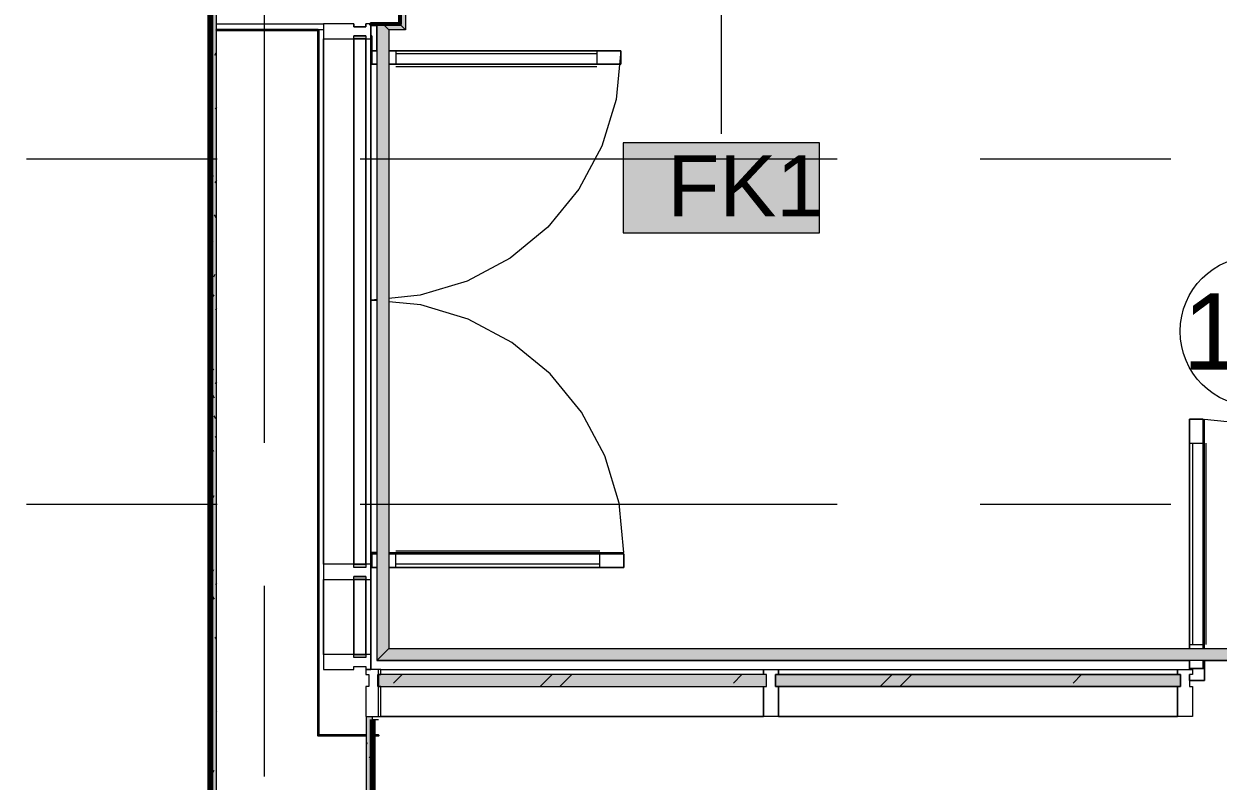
# Model space of a CAD drawing. Header units: millimetres. Extents: x -3817 to 677485, y -22715 to 103890.
# Drawn here: x 110152 to 114129, y 17990 to 20511 of the extents above; entities that cross this region are included whole.
import ezdxf

# ---------------------------------------------------------------- set-up
doc = ezdxf.new("R2010")
doc.units = ezdxf.units.MM
doc.layers.add('PDF _Геометрия', color=7, linetype='Continuous', true_color=0x1d1d1d)
doc.layers.add('PDF _Сплошная заливка', color=7, linetype='Continuous', true_color=0xffffff)
doc.layers.add('PDF _Текст', color=7, linetype='Continuous')
doc.styles.add('PDF GOST-Common', font='arial.ttf')

msp = doc.modelspace()

# ---------------------------------------------------------------- hatches: boundary and pattern name
at = {"layer": 'PDF _Сплошная заливка', "transparency": 33554559}
for points in [[(110773.6, 15891.3), (110793.6, 15891.3), (110793.6, 21081.3), (110773.6, 21081.3), (110773.6, 16746.6)], [(112625.6, 18304.3), (112625.6, 18344.3), (111333.6, 18344.3), (111333.6, 18304.3), (111386.4, 18304.3)]]:
    msp.add_hatch(color=256, dxfattribs=at).paths.add_polyline_path(points)
at = {"layer": 'PDF _Сплошная заливка', "true_color": 0x8000ff, "transparency": 33554559}
for points in [[(111327.6, 18391.3), (111367.6, 18431.3), (111367.6, 20491.3), (111348.6, 20510.3), (111327.6, 20510.3), (111327.6, 18573.5)], [(111423.6, 20491.3), (111403.6, 20510.3), (111348.6, 20510.3), (111367.6, 20491.3), (111404.6, 20491.3)], [(115814, 18391.3), (115774, 18431.3), (111367.6, 18431.3), (111327.6, 18391.3), (115378.3, 18391.3)]]:
    msp.add_hatch(color=190, dxfattribs=at).paths.add_polyline_path(points)
at = {"layer": 'PDF _Сплошная заливка', "transparency": 33554559}
h = msp.add_hatch(color=256, dxfattribs=at)
h.paths.add_polyline_path([(111250.6, 18701.3), (111290.6, 18701.3), (111290.6, 18711.4), (111250.6, 18711.4)], flags=0)
h.paths.add_polyline_path([(111286.3, 20461.3), (111290.6, 20461.3), (111290.6, 20471.3), (111250.6, 20471.3), (111250.6, 20461.3), (111275.6, 20461.3)], flags=0)
h = msp.add_hatch(color=256, dxfattribs=at)
h.paths.add_polyline_path([(111250.6, 18401.3), (111290.6, 18401.3), (111290.6, 18411.3), (111250.6, 18411.3)], flags=0)
h.paths.add_polyline_path([(111290.6, 18661.3), (111290.6, 18671.3), (111250.6, 18671.3), (111250.6, 18661.3), (111275.6, 18661.3)], flags=0)

# ---------------------------------------------------------------- linework, layer by layer
at = {"layer": 'PDF _Геометрия', "color": 253, "lineweight": 9, "true_color": 0xaaaaaa}
for points in [[(110953.6, 19116.1), (110953.6, 21439.6), (110953.6, 23939.6)], [(111307.6, 20471.3), (111310.6, 20471.3), (111310.6, 20421.3), (111307.6, 20421.3)], [(111327.6, 20421.3), (111310.6, 20421.3)], [(111367.6, 20421.3), (112140.6, 20421.3), (112124.6, 20259.4), (112077.4, 20103.7), (112000.7, 19960.2), (111897.5, 19834.5), (111771.7, 19731.2), (111628.2, 19654.5), (111472.5, 19607.3), (111367.6, 19597)], [(111390.6, 20421.3), (111390.6, 20376.3)], [(112060.6, 20411.3), (111390.6, 20411.3)], [(112060.6, 20421.3), (112060.6, 20376.3)], [(111327.6, 20376.3), (111310.6, 20376.3), (111327.6, 20376.3)], [(112060.6, 20367.3), (111390.6, 20367.3)], [(110161.4, 20061.3), (110796.4, 20061.3)], [(111272.7, 20061.3), (112860.2, 20061.3)], [(113336.4, 20061.3), (113971.4, 20061.3)], [(111327.6, 19593), (111310.6, 19591.4), (111327.6, 19589.7)], [(111367.6, 18751.3), (112150.6, 18751.3), (112134.4, 18915.2), (112086.6, 19072.8), (112009, 19218), (111904.5, 19345.3), (111777.3, 19449.8), (111632, 19527.4), (111474.5, 19575.2), (111367.6, 19585.7)], [(114084, 18431.3), (114084, 19194.3), (114246, 19178.4), (114401.7, 19131.2), (114545.1, 19054.5), (114670.9, 18951.2), (114774.1, 18825.5), (114850.8, 18682), (114898.1, 18526.3), (114907.4, 18431.3)], [(114034, 19114.4), (114079, 19114.4)], [(114044, 19114.4), (114044, 18444.3)], [(114088, 19114.4), (114088, 18444.3)], [(110161.4, 18911.3), (110796.4, 18911.3)], [(111272.7, 18911.3), (112860.2, 18911.3)], [(113336.4, 18911.3), (113971.4, 18911.3)], [(111307.6, 18751.3), (111310.6, 18751.3), (111310.6, 18701.3), (111307.6, 18701.3)], [(111327.6, 18751.3), (111310.6, 18751.3)], [(112070.6, 18755.3), (111390.6, 18755.3)], [(111390.6, 18701.3), (111390.6, 18746.3)], [(112070.6, 18701.3), (112070.6, 18746.3)], [(112070.6, 18711.4), (111390.6, 18711.4)], [(110953.6, 18004.9), (110953.6, 18639.9)], [(114034, 18444.3), (114079, 18444.3)], [(114084, 18391.3), (114084, 18364.3), (114034, 18364.3), (114034, 18361.3)], [(114079, 18391.3), (114079, 18364.3), (114079, 18391.3)], [(114034, 18324.3), (114084, 18324.3), (114084, 18364.3)]]:
    msp.add_lwpolyline(points, dxfattribs=at)
at = {"layer": 'PDF _Геометрия', "color": 9, "lineweight": 9, "true_color": 0xc0c0c0}
for points in [[(101060.8, 21031.3), (105773.6, 21031.3), (105773.6, 15821.4), (105793.6, 15821.4), (105793.6, 21031.3), (106293.6, 21031.3), (106293.6, 15821.4), (106313.6, 15821.4), (106313.6, 21031.3), (110773.6, 21031.3), (110773.6, 15891.3), (110793.6, 15891.3), (110793.6, 21031.3), (110793.6, 21081.3), (110773.6, 21081.3), (106313.6, 21081.3), (106293.6, 21081.3), (105793.6, 21081.3), (105773.6, 21081.3), (101060.8, 21081.3)], [(110793.6, 20511.3), (111150.6, 20511.3), (111150.6, 20491.3), (111133.1, 20491.3)], [(111150.6, 20491.3), (110793.6, 20491.3)], [(111293.6, 15891.3), (111293.6, 18194.3), (111293.6, 18204.3), (111313.6, 18204.3), (111333.6, 18204.3)], [(111313.6, 18194.3), (111313.6, 15891.3), (111293.6, 15891.3)], [(111314.6, 18194.3), (111333.6, 18194.3)]]:
    msp.add_lwpolyline(points, dxfattribs=at)
at = {"layer": 'PDF _Геометрия', "color": 231, "lineweight": 70, "true_color": 0xff80c0}
msp.add_lwpolyline([(110772.6, 15911.3), (110772.6, 21031.3), (110773.6, 21031.3), (110773.6, 15911.3)], close=True, dxfattribs=at)
at = {"layer": 'PDF _Геометрия', "color": 96, "lineweight": 30, "true_color": 0x008000}
msp.add_lwpolyline([(110772.6, 20490.8), (110772.6, 21029.3)], close=True, dxfattribs=at)
at = {"layer": 'PDF _Геометрия', "color": 231, "lineweight": 53, "true_color": 0xff80c0}
msp.add_lwpolyline([(113199, 21011.3), (113200, 21011.3), (113200, 20700.3), (113199, 20700.3), (111404.6, 20700.3), (111404.6, 20510.3), (111403.6, 20510.3), (111307.6, 20510.3), (111327.6, 20510.3)], dxfattribs=at)
at = {"layer": 'PDF _Геометрия', "color": 7, "lineweight": 9}
for points in [[(111404.6, 20700.3), (111423.6, 20681.3), (111423.6, 20491.3), (111367.6, 20491.3)], [(113200, 20700.3), (113219, 20681.3), (111423.6, 20681.3), (111423.6, 20491.3)], [(112474.6, 20700.8), (112474.6, 20145)], [(111327.6, 20421.3), (111327.6, 20510.3), (111327.6, 18391.3), (114034, 18391.3)], [(111348.6, 20510.3), (111367.6, 20491.3), (111367.6, 18431.3), (114034, 18431.3)], [(111404.6, 20510.3), (111423.6, 20491.3), (111367.6, 20491.3), (111367.6, 20421.3)], [(111250.6, 18711.4), (111250.6, 20461.3), (111250.6, 18711.4), (111290.6, 18711.4), (111250.6, 18711.4), (111150.6, 18711.4), (111150.6, 20461.3), (111150.6, 18711.4), (111150.6, 18661.3), (111150.6, 18411.3), (111150.6, 18661.3), (111250.6, 18661.3), (111290.6, 18661.3), (111250.6, 18661.3)], [(111150.6, 20461.3), (111150.6, 18711.4), (111150.6, 20461.3), (111250.6, 20461.3), (111290.6, 20461.3), (111250.6, 20461.3)], [(111290.6, 20471.3), (111250.6, 20471.3)], [(111290.6, 20461.3), (111290.6, 18711.4)], [(111307.6, 20461.3), (111307.6, 18711.4)], [(111327.6, 20376.3), (111327.6, 18746.3)], [(111367.6, 20376.3), (111367.6, 18746.3)], [(111290.6, 18701.3), (111250.6, 18701.3)], [(111307.6, 18701.3), (111307.6, 18661.3), (111307.6, 18411.3), (111307.6, 18661.3), (111307.6, 18411.3), (111307.6, 18361.3)], [(111327.6, 18701.3), (111327.6, 18391.3)], [(111367.6, 18701.3), (111367.6, 18431.3)], [(111250.6, 18411.3), (111250.6, 18661.3), (111250.6, 18411.3), (111290.6, 18411.3), (111250.6, 18411.3), (111150.6, 18411.3), (111150.6, 18661.3), (111150.6, 18411.3), (111150.6, 18361.3), (111250.6, 18361.3), (111250.6, 18371.3), (111290.6, 18371.3), (111290.6, 18361.3)], [(111290.6, 18671.3), (111250.6, 18671.3)], [(111290.6, 18661.3), (111290.6, 18411.3)], [(114079, 18431.3), (115709, 18431.3)], [(111290.6, 18401.3), (111250.6, 18401.3)], [(114079, 18391.3), (115709, 18391.3)], [(111333.6, 18204.3), (111333.6, 18304.3), (111333.6, 18344.3), (111333.6, 18361.3)], [(111340.6, 18361.3), (112615.6, 18361.3)], [(111383.6, 18316.2), (111411.7, 18344.3)], [(111871.7, 18304.3), (111911.7, 18344.3)], [(111937.4, 18304.3), (111977.4, 18344.3)], [(112515, 18316.2), (112543.1, 18344.3)], [(112665.6, 18361.3), (113994, 18361.3)], [(113003.1, 18304.3), (113043.1, 18344.3)], [(113068.8, 18304.3), (113108.8, 18344.3)], [(113646.3, 18316.2), (113674.5, 18344.3)], [(111313.6, 18194.3), (111313.6, 18204.3)], [(111340.6, 18204.3), (112615.6, 18204.3)], [(112665.6, 18204.3), (113994, 18204.3)]]:
    msp.add_lwpolyline(points, dxfattribs=at)
at = {"layer": 'PDF _Геометрия', "color": 253, "lineweight": 9, "true_color": 0x9b9b9b}
for points in [[(110782.1, 20493.7), (110777.1, 20502.4)], [(110773.6, 20443.2), (110774.1, 20443.2)], [(110780.8, 20455.4), (110775.7, 20446.7)], [(110791.9, 20413.8), (110786.9, 20405.1)], [(110775, 20384), (110773.6, 20386.5)], [(110773.6, 20321.3), (110774.1, 20321.3)], [(110779.1, 20316), (110774.1, 20324.7)], [(110773.6, 20229.8), (110774.1, 20229.8)], [(110793.6, 20233.8), (110789.9, 20227.4)], [(110793.6, 20230), (110793.4, 20230.3)], [(110773.6, 20107.9), (110774.1, 20107.9)], [(110784.3, 20002.2), (110779.2, 20010.9)], [(110773.6, 19986), (110774.1, 19986)], [(110793.6, 19989.9), (110788.8, 19981.6)], [(110773.6, 19894.5), (110774.1, 19894.5)], [(110792.4, 19866.2), (110787.4, 19874.9)], [(110773.6, 19772.6), (110774.1, 19772.6)], [(110781.6, 19786.3), (110776.5, 19777.5)], [(110778.3, 19646.8), (110773.6, 19655)], [(110773.6, 19650.7), (110774.1, 19650.7)], [(110788.6, 19676.6), (110783.6, 19667.9)], [(110784.6, 19608.5), (110779.5, 19599.8)], [(110773.6, 19559.3), (110774.1, 19559.3)], [(110793.6, 19563.2), (110790.7, 19558.2)], [(110773.6, 19437.3), (110774.1, 19437.3)], [(110783.5, 19362.8), (110778.4, 19354.1)], [(110773.6, 19315.4), (110774.1, 19315.4)], [(110793.6, 19319.4), (110789.6, 19312.5)], [(110787.6, 19265), (110782.5, 19273.7)], [(110773.6, 19224), (110774.1, 19224)], [(110791.6, 19197), (110786.6, 19205.7)], [(110793.6, 19132.7), (110790.7, 19137.7)], [(110773.6, 19102.1), (110774.1, 19102.1)], [(110784.6, 19087.3), (110779.5, 19096)], [(110778.3, 19049), (110773.6, 19040.9)], [(110777.5, 18977.7), (110773.6, 18984.4)], [(110774.2, 18981), (110773.6, 18979.9)], [(110773.6, 18980.1), (110774.1, 18980.1)], [(110785.4, 18939.4), (110780.3, 18930.7)], [(110773.6, 18888.7), (110774.1, 18888.7)], [(110781.6, 18909.6), (110776.5, 18918.3)], [(110773.6, 18766.8), (110774.1, 18766.8)], [(110784.3, 18693.6), (110779.2, 18684.9)], [(110773.6, 18644.9), (110774.1, 18644.9)], [(110793.6, 18648.8), (110790.4, 18643.3)], [(110786.8, 18595.9), (110781.7, 18604.6)], [(110773.6, 18553.4), (110774.1, 18553.4)], [(110793.6, 18462.1), (110789.9, 18468.5)], [(110793.6, 18465.9), (110793.4, 18465.6)], [(110773.6, 18431.5), (110774.1, 18431.5)], [(110775, 18311.8), (110773.6, 18309.4)], [(110773.6, 18309.6), (110774.1, 18309.6)], [(110773.6, 18218.1), (110774.1, 18218.1)], [(110780.8, 18240.5), (110775.7, 18249.2)], [(110793.6, 18222.1), (110792.3, 18219.9)], [(111312.7, 18187.7), (111313.6, 18187.7)], [(110773.6, 18096.2), (110774.1, 18096.2)], [(111295.9, 18116.7), (111293.6, 18112.8)], [(110773.9, 18066.1), (110773.6, 18065.5)], [(111307, 18075.1), (111302, 18066.4)], [(111310.9, 18053.8), (111305.9, 18062.5)], [(111312.7, 18065.7), (111313.6, 18065.7)], [(110785.1, 18024.5), (110780, 18015.8)]]:
    msp.add_lwpolyline(points, dxfattribs=at)
at = {"layer": 'PDF _Геометрия', "color": 96, "lineweight": 30, "true_color": 0x008000}
for points in [[(110793.6, 20491.3), (111132.1, 20491.3), (111132.1, 20490.3), (110793.6, 20490.3), (111132.1, 20490.3), (111132.1, 18141.8), (111132.1, 20491.3)], [(111133.1, 20491.3), (111133.1, 18142.3), (111133.1, 20491.3)], [(111293.6, 18141.3), (111132.1, 18141.3), (111132.1, 18142.3), (111293.6, 18142.3)], [(111314.6, 18142.3), (111333.6, 18142.3), (111333.6, 18141.3), (111314.6, 18141.3)]]:
    msp.add_lwpolyline(points, dxfattribs=at)
at = {"layer": 'PDF _Геометрия', "color": 7, "lineweight": 9}
for points in [[(111290.6, 20471.3), (111290.6, 20461.3), (111307.6, 20461.3), (111307.6, 20511.3), (111290.6, 20511.3), (111290.6, 20501.3), (111250.6, 20501.3), (111250.6, 20511.3), (111150.6, 20511.3), (111150.6, 20461.3), (111250.6, 20461.3), (111250.6, 20471.3)], [(111290.6, 20471.3), (111290.6, 20461.3), (111307.6, 20461.3), (111307.6, 20511.3), (111290.6, 20511.3), (111290.6, 20501.3), (111250.6, 20501.3), (111250.6, 20511.3), (111150.6, 20511.3), (111150.6, 20461.3), (111250.6, 20461.3), (111250.6, 20471.3)], [(111290.6, 20511.3), (111290.6, 20501.3), (111250.6, 20501.3), (111250.6, 20511.3), (111250.6, 20501.3), (111290.6, 20501.3)], [(111307.6, 20471.3), (111307.6, 20510.3)], [(111307.6, 18711.4), (111290.6, 18711.4), (111290.6, 20461.3), (111307.6, 20461.3)], [(111307.6, 18711.4), (111307.6, 20461.3)], [(115814, 18391.3), (111327.6, 18391.3), (111367.6, 18431.3), (115774, 18431.3), (115774, 20381.3), (115774, 18431.3), (115814, 18391.3), (115814, 20400.3)], [(112801.2, 20114.9), (112148.1, 20114.9), (112148.1, 19814.9), (112801.2, 19814.9)], [(111290.6, 18671.3), (111290.6, 18661.3), (111307.6, 18661.3), (111307.6, 18711.4), (111290.6, 18711.4), (111290.6, 18701.3), (111250.6, 18701.3), (111250.6, 18711.4), (111150.6, 18711.4), (111150.6, 18661.3), (111250.6, 18661.3), (111250.6, 18671.3)], [(111150.6, 18411.3), (111150.6, 18661.3)], [(111307.6, 18411.3), (111290.6, 18411.3), (111290.6, 18661.3), (111307.6, 18661.3)], [(111307.6, 18411.3), (111307.6, 18661.3)], [(111290.6, 18371.3), (111290.6, 18361.3), (111307.6, 18361.3), (111307.6, 18411.3), (111290.6, 18411.3), (111290.6, 18401.3), (111250.6, 18401.3), (111250.6, 18411.3), (111150.6, 18411.3), (111150.6, 18361.3), (111250.6, 18361.3), (111250.6, 18371.3)], [(111300.6, 18344.3), (111300.6, 18304.3), (111290.6, 18304.3), (111290.6, 18204.3), (111333.6, 18204.3), (111333.6, 18304.3), (111330.6, 18304.3), (111330.6, 18344.3), (111333.6, 18344.3), (111333.6, 18361.3), (111290.6, 18361.3), (111290.6, 18344.3)], [(111333.6, 18304.3), (111330.6, 18304.3), (111330.6, 18344.3), (111333.6, 18344.3)], [(112615.6, 18344.3), (111340.6, 18344.3), (111340.6, 18361.3), (112615.6, 18361.3)], [(113994, 18344.3), (112665.6, 18344.3), (112665.6, 18361.3), (113994, 18361.3)], [(112615.6, 18204.3), (111340.6, 18204.3), (111340.6, 18304.3), (112615.6, 18304.3)], [(113994, 18204.3), (112665.6, 18204.3), (112665.6, 18304.3), (113994, 18304.3)]]:
    msp.add_lwpolyline(points, close=True, dxfattribs=at)
at = {"layer": 'PDF _Геометрия', "color": 253, "lineweight": 9, "true_color": 0xaaaaaa}
for points in [[(111310.6, 20421.3), (111307.6, 20421.3), (111310.6, 20421.3), (111310.6, 20471.3), (111307.6, 20471.3), (111310.6, 20471.3)], [(111310.6, 20376.3), (111310.6, 20421.3), (111327.6, 20421.3), (111310.6, 20421.3)], [(111367.6, 20421.3), (112140.6, 20421.3), (112140.6, 20376.3), (111367.6, 20376.3), (112140.6, 20376.3), (112140.6, 20421.3)], [(114034, 18431.3), (114034, 19194.3), (114079, 19194.3), (114079, 18431.3), (114079, 19194.3), (114034, 19194.3)], [(111310.6, 18751.3), (111307.6, 18751.3), (111310.6, 18751.3), (111310.6, 18701.3), (111307.6, 18701.3), (111310.6, 18701.3)], [(111310.6, 18746.3), (111310.6, 18701.3), (111327.6, 18701.3), (111310.6, 18701.3), (111310.6, 18746.3), (111327.6, 18746.3)], [(111367.6, 18746.3), (112150.6, 18746.3), (112150.6, 18701.3), (111367.6, 18701.3), (112150.6, 18701.3), (112150.6, 18746.3)], [(114079, 18364.3), (114034, 18364.3), (114034, 18391.3), (114034, 18364.3)], [(114084, 18364.3), (114084, 18324.3), (114034, 18324.3), (114084, 18324.3), (114084, 18364.3), (114034, 18364.3), (114034, 18361.3), (114034, 18364.3)]]:
    msp.add_lwpolyline(points, close=True, dxfattribs=at)
at = {"layer": 'PDF _Геометрия', "color": 253, "lineweight": 13, "true_color": 0xaaaaaa}
for points in [[(111307.6, 20421.3), (111310.6, 20421.3), (111310.6, 20471.3), (111307.6, 20471.3)], [(111307.6, 18701.3), (111310.6, 18701.3), (111310.6, 18751.3), (111307.6, 18751.3)], [(114034, 18361.3), (114034, 18364.3), (114084, 18364.3), (114084, 18324.3), (114034, 18324.3), (114034, 18344.3)]]:
    msp.add_lwpolyline(points, dxfattribs=at)
at = {"layer": 'PDF _Геометрия', "color": 7, "lineweight": 20}
msp.add_lwpolyline([(111333.6, 18204.3), (111340.6, 18204.3), (111340.6, 18304.3), (111333.6, 18304.3), (112625.6, 18304.3), (112625.6, 18344.3), (112615.6, 18344.3), (112615.6, 18361.3), (112665.6, 18361.3), (112665.6, 18344.3), (112655.6, 18344.3), (112655.6, 18304.3), (112665.6, 18304.3), (112665.6, 18204.3), (112615.6, 18204.3), (112615.6, 18304.3), (112625.6, 18304.3), (112625.6, 18344.3), (111333.6, 18344.3), (111340.6, 18344.3), (111340.6, 18361.3), (111333.6, 18361.3)], dxfattribs=at)
for points in [[(114004, 18304.3), (112655.6, 18304.3), (112655.6, 18344.3), (114004, 18344.3)], [(114004, 18304.3), (114004, 18344.3), (113994, 18344.3), (113994, 18361.3), (114044, 18361.3), (114044, 18344.3), (114034, 18344.3), (114034, 18304.3), (114044, 18304.3), (114044, 18204.3), (113994, 18204.3), (113994, 18304.3)]]:
    msp.add_lwpolyline(points, close=True, dxfattribs=at)
at = {"layer": 'PDF _Геометрия', "color": 231, "lineweight": 70, "true_color": 0xff80c0}
msp.add_lwpolyline([(111314.6, 18194.3), (111314.6, 15911.8), (111313.6, 15911.8), (111313.6, 18194.3)], dxfattribs=at)
at = {"layer": 'PDF _Геометрия', "color": 7, "lineweight": 9}
msp.add_circle((114252.5, 19487.2), 250, dxfattribs=at)
msp.add_circle((114252.5, 19487.2), 250, dxfattribs=at)
at = {"layer": 'PDF _Сплошная заливка', "color": 190, "lineweight": 35, "true_color": 0x8000ff, "transparency": 33554559}
msp.add_solid([(111423.6, 20491.3), (111423.6, 20681.3), (111404.6, 20510.3), (111404.6, 20700.3)], dxfattribs=at)
at = {"layer": 'PDF _Сплошная заливка', "color": 96, "lineweight": 35, "true_color": 0x008000, "transparency": 33554559}
for points in [[(111132.1, 20490.3), (111132.1, 20491.3), (111053.7, 20490.3)], [(111132.1, 18142.3), (111133.1, 18142.3), (111132.1, 18269)]]:
    msp.add_solid(points, dxfattribs=at)
at = {"layer": 'PDF _Сплошная заливка', "lineweight": 9, "transparency": 33554559}
msp.add_solid([(112801.2, 20114.9), (112148.1, 20114.9), (112801.2, 19814.9), (112148.1, 19814.9)], dxfattribs=at)
at = {"layer": 'PDF _Сплошная заливка', "lineweight": 35, "transparency": 33554559}
for points in [[(111333.6, 18304.3), (111333.6, 18344.3), (111330.6, 18304.3), (111330.6, 18344.3)], [(114004, 18304.3), (114004, 18344.3), (112655.6, 18304.3), (112655.6, 18344.3)], [(111313.6, 15891.3), (111313.6, 18204.3), (111293.6, 15891.3), (111293.6, 18204.3)]]:
    msp.add_solid(points, dxfattribs=at)

# ---------------------------------------------------------------- texts
at = {"layer": 'PDF _Текст', "insert": (112295.2, 19971.5), "char_height": 203.2, "attachment_point": 4, "style": 'PDF GOST-Common'}
msp.add_mtext('FK1', dxfattribs=at)
at = {"layer": 'PDF _Текст', "color": 250, "true_color": 0x3c3c3c, "insert": (114010.6, 19484.4), "char_height": 254, "attachment_point": 4, "style": 'PDF GOST-Common'}
msp.add_mtext('1.59', dxfattribs=at)

doc.saveas('drawing.dxf')
